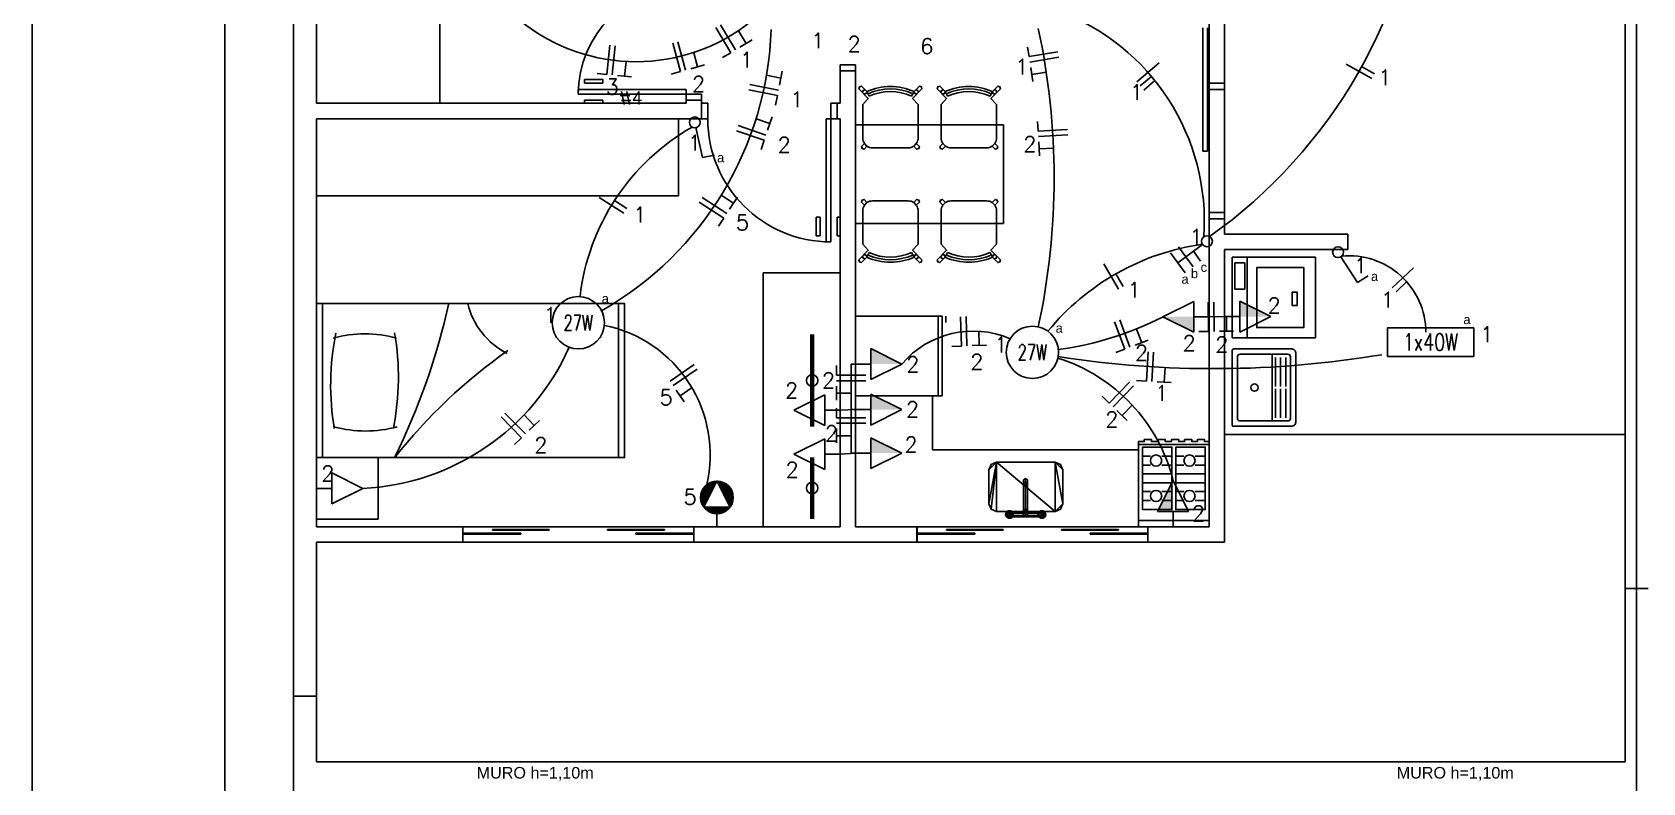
# Model space of a CAD drawing. Header units: metres. Extents: x 49 to 320, y -91 to 27.
# Drawn here: x 141.61 to 152.07, y -58.71 to -53.84 of the extents above; entities that cross this region are included whole.
import ezdxf
from ezdxf.enums import TextEntityAlignment as Align

# ---------------------------------------------------------------- set-up
doc = ezdxf.new("R2010")
doc.units = ezdxf.units.M
doc.header["$LTSCALE"] = 0.2
for name, color, linetype in [('ARQ-___-___-LEG', 3, 'Continuous'), ('ARQ-___-___-VST', 9, 'Continuous'), ('ARQ-EQP', 24, 'Continuous'), ('ARQ-EQP-___-INT', 7, 'Continuous'), ('ARQ-MOB-___-INT', 7, 'Continuous'), ('BITOLA', 7, 'Continuous'), ('CIRCUITO', 7, 'Continuous'), ('CIRCUITO_FIACAO', 10, 'Continuous'), ('INTERRUPTORES', 6, 'Continuous'), ('LUMINARIAS', 1, 'Continuous'), ('SOMENTE_FIACAO', 3, 'Continuous'), ('SOMENTE_TUBULACAO', 5, 'Continuous'), ('TEXTO_INTERRUPTOR', 7, 'Continuous'), ('TOMADAS', 3, 'Continuous')]:
    doc.layers.add(name, color=color, linetype=linetype)
doc.styles.add('REGUA60', font='arial.ttf')
doc.styles.add('ROMANS', font='romans', dxfattribs={"height": 6})
doc.styles.get("Standard").update_dxf_attribs({"font": 'arial.ttf'})

# ---------------------------------------------------------------- blocks, each defined once
blk = doc.blocks.new('MCCUB1_3')
at = {"color": 254}
mesh = blk.add_polyface(dxfattribs=at)
corners = [(-24, -37, 70), (-22.5, -40.5, 70), (-19, -42, 70), (-24, -15, 70), (-22.5, -11.5, 70), (-19, -10, 70), (19, -10, 70), (19, -42, 70), (24, -15, 70), (24, -37, 70), (22.5, -40.5, 70), (22.5, -11.5, 70), (-24, -37, 85), (-22.5, -40.5, 85), (-19, -42, 85), (19, -42, 85), (22.5, -40.5, 85), (24, -37, 85), (24, -15, 85), (22.5, -11.5, 85), (19, -10, 85), (-19, -10, 85), (-22.5, -11.5, 85), (-24, -15, 85)]
mesh.append_faces([[corners[k] for k in face] for face in [(9, 7, 10), (6, 8, 11)]], dxfattribs={"vtx0": -1, "color": 254})
mesh.append_faces([[corners[k] for k in face] for face in [(0, 2, 3), (3, 2, 4), (4, 2, 5), (5, 2, 6), (8, 7, 9)]], dxfattribs={"vtx0": -1, "vtx1": -1, "color": 254})
mesh.append_faces([[corners[k] for k in face] for face in [(6, 7, 8)]], dxfattribs={"vtx0": -1, "vtx1": -1, "vtx2": -1, "color": 254})
mesh.append_faces([[corners[k] for k in face] for face in [(6, 2, 7)]], dxfattribs={"vtx0": -1, "vtx2": -1, "color": 254})
mesh.append_faces([[corners[k] for k in face] for face in [(12, 13, 0), (13, 14, 1), (14, 15, 2), (15, 16, 7), (16, 17, 10), (17, 18, 9), (18, 19, 8), (19, 20, 11), (20, 21, 6), (21, 22, 5), (22, 23, 4), (23, 12, 3)]], dxfattribs={"vtx1": -1, "color": 254})
mesh.append_faces([[corners[k] for k in face] for face in [(0, 1, 2), (13, 1, 0), (14, 2, 1), (15, 7, 2), (16, 10, 7), (17, 9, 10), (18, 8, 9), (19, 11, 8), (20, 6, 11), (21, 5, 6), (22, 4, 5), (23, 3, 4), (12, 0, 3)]], dxfattribs={"vtx2": -1, "color": 254})
mesh = blk.add_polyface(dxfattribs=at)
corners = [(-1.4, -30.5, 100.3), (-1.4, -30.5, 95.5), (-0.1, -31.3, 95.5), (-0.1, -31.3, 100.6), (-1.4, -29, 99.7), (-1.4, -29, 95.5), (-0.1, -28.3, 99.4), (-0.1, -28.3, 95.5), (1.2, -29, 99.7), (1.2, -29, 95.5), (1.2, -30.5, 100.3), (1.2, -30.5, 95.5), (-1.4, -27.2, 103.6), (-0.1, -27.5, 104.3), (-1.4, -26.6, 102.1), (-0.1, -26.3, 101.3), (1.2, -26.6, 102.1), (1.2, -27.2, 103.6), (-1.4, -10.6, 103.6), (-0.1, -10.3, 104.3), (-1.4, -11.2, 102.1), (-0.1, -11.5, 101.3), (1.2, -11.2, 102.1), (1.2, -10.6, 103.6), (-1.4, -7.6, 100.5), (-0.1, -7, 101), (-1.4, -8.6, 99.5), (-0.1, -9.2, 98.9), (1.2, -8.6, 99.5), (1.2, -7.6, 100.5), (-12.1, -6.6, 100), (-12.1, -7.3, 101.3), (11.9, -7.3, 101.3), (11.9, -6.6, 100), (-12.1, -7.4, 98.7), (11.9, -7.4, 98.7), (-12.1, -8.9, 98.7), (11.9, -8.9, 98.7), (-12.1, -9.6, 100), (11.9, -9.6, 100), (-12.1, -8.8, 101.3), (11.9, -8.8, 101.3), (12.5, -6.6, 106.9), (11.2, -5.7, 106.9), (9.7, -5.7, 106.9), (8.4, -6.6, 106.9), (7.9, -8.1, 106.9), (8.4, -9.6, 106.9), (9.6, -10.5, 106.9), (12.4, -9.6, 106.9), (11.2, -10.5, 106.9), (12.9, -8.1, 106.9), (12.5, -6.6, 101.9), (11.2, -5.7, 101.9), (9.7, -5.7, 101.9), (8.4, -6.6, 101.9), (7.9, -8.1, 101.9), (8.4, -9.6, 101.9), (9.6, -10.5, 101.9), (11.2, -10.5, 101.9), (12.4, -9.6, 101.9), (12.9, -8.1, 101.9), (-8.1, -8.1, 101.9), (-8.5, -6.6, 101.9), (-8.5, -6.6, 106.9), (-8.1, -8.1, 106.9), (-8.6, -9.6, 101.9), (-8.6, -9.6, 106.9), (-9.8, -10.5, 101.9), (-9.8, -10.5, 106.9), (-11.4, -10.5, 101.9), (-11.4, -10.5, 106.9), (-12.6, -9.6, 101.9), (-12.6, -9.6, 106.9), (-13.1, -8.1, 101.9), (-13.1, -8.1, 106.9), (-12.6, -6.6, 101.9), (-12.6, -6.6, 106.9), (-11.3, -5.7, 101.9), (-11.3, -5.7, 106.9), (-9.8, -5.7, 101.9), (-9.8, -5.7, 106.9)]
mesh.append_faces([[corners[k] for k in face] for face in [(30, 31, 32, 33), (34, 30, 33, 35), (36, 34, 35, 37), (38, 36, 37, 39), (40, 38, 39, 41), (31, 40, 41, 32), (52, 53, 43, 42), (53, 54, 44, 43), (54, 55, 45, 44), (55, 56, 46, 45), (56, 57, 47, 46), (57, 58, 48, 47), (58, 59, 50, 48), (59, 60, 49, 50), (60, 61, 51, 49), (61, 52, 42, 51), (62, 63, 64, 65), (66, 62, 65, 67), (68, 66, 67, 69), (70, 68, 69, 71), (72, 70, 71, 73), (74, 72, 73, 75), (76, 74, 75, 77), (78, 76, 77, 79), (80, 78, 79, 81), (63, 80, 81, 64)]], dxfattribs={"color": 254})
mesh.append_faces([[corners[k] for k in face] for face in [(32, 37, 35, 33), (49, 48, 50), (42, 49, 51), (64, 67, 65), (67, 71, 69)]], dxfattribs={"vtx0": -1, "color": 254})
mesh.append_faces([[corners[k] for k in face] for face in [(32, 39, 37), (42, 44, 45), (42, 45, 46), (42, 46, 47), (42, 47, 48), (64, 73, 71), (64, 75, 73), (64, 77, 75), (64, 79, 77)]], dxfattribs={"vtx0": -1, "vtx2": -1, "color": 254})
mesh.append_faces([[corners[k] for k in face] for face in [(24, 18, 19, 25), (26, 20, 18, 24), (27, 21, 20, 26), (28, 22, 21, 27), (29, 23, 22, 28), (25, 19, 23, 29)]], dxfattribs={"vtx1": -1, "color": 254})
mesh.append_faces([[corners[k] for k in face] for face in [(36, 38, 31)]], dxfattribs={"vtx1": -1, "vtx2": -1, "color": 254})
mesh.append_faces([[corners[k] for k in face] for face in [(12, 0, 3, 13), (14, 4, 0, 12), (15, 6, 4, 14), (16, 8, 6, 15), (17, 10, 8, 16), (13, 3, 10, 17), (18, 12, 13, 19), (20, 14, 12, 18), (21, 15, 14, 20), (22, 16, 15, 21), (23, 17, 16, 22), (19, 13, 17, 23)]], dxfattribs={"vtx1": -1, "vtx3": -1, "color": 254})
mesh.append_faces([[corners[k] for k in face] for face in [(32, 41, 39), (30, 34, 36, 31), (38, 40, 31), (42, 43, 44), (64, 81, 79)]], dxfattribs={"vtx2": -1, "color": 254})
mesh.append_faces([[corners[k] for k in face] for face in [(0, 1, 2, 3), (4, 5, 1, 0), (6, 7, 5, 4), (8, 9, 7, 6), (10, 11, 9, 8), (3, 2, 11, 10)]], dxfattribs={"vtx3": -1, "color": 254})
blk = doc.blocks.new('EQF4B__2')
at = {"color": 0}
blk.add_lwpolyline([(25.5, -5), (-25.5, -5), (-25.5, -66.5), (-21.4, -66.5), (-21.4, -67.9), (-16.2, -67.9), (-16.2, -66.5), (-11.3, -66.5), (-11.3, -67.9), (-6.2, -67.9), (-6.2, -66.5), (-1.7, -66.5), (-1.7, -67.9), (3.5, -67.9), (3.5, -66.5), (7.8, -66.5), (7.8, -67.9), (13, -67.9), (13, -66.5), (17, -66.5), (17, -67.9), (22.2, -67.9), (22.2, -66.5), (25.5, -66.5)], close=True, dxfattribs=at)
at = {"layer": 'ARQ-EQP-___-INT'}
for p, q in [((-25.3, -9.7), (25.3, -9.7)), ((-22.6, -24.1), (-16.8, -24.1)), ((-22.6, -30.6), (-16.8, -30.6)), ((-8.7, -24.1), (-1.4, -24.1)), ((-8.7, -30.6), (-1.4, -30.6)), ((1.4, -24.1), (7.2, -24.1)), ((1.4, -30.6), (7.2, -30.6)), ((15.3, -24.1), (22.6, -24.1)), ((15.3, -30.6), (22.6, -30.6)), ((-22.6, -36.7), (-1.4, -36.7)), ((-22.6, -43.3), (-1.4, -43.3)), ((1.4, -36.7), (22.6, -36.7)), ((1.4, -43.3), (22.6, -43.3)), ((-22.6, -49.6), (-16.8, -49.6)), ((-22.6, -56.1), (-16.8, -56.1)), ((-8.7, -49.6), (-1.4, -49.6)), ((-8.7, -56.1), (-1.4, -56.1)), ((1.4, -49.6), (7.2, -49.6)), ((1.4, -56.1), (7.2, -56.1)), ((15.3, -49.6), (22.6, -49.6)), ((15.3, -56.1), (22.6, -56.1)), ((-25.3, -64.4), (25.3, -64.4))]:
    blk.add_line(p, q, dxfattribs=at)
for points in [[(-22.6, -62.6), (-1.4, -62.6), (-1.4, -17.4), (-22.6, -17.4)], [(1.4, -62.6), (22.6, -62.6), (22.6, -17.4), (1.4, -17.4)]]:
    blk.add_lwpolyline(points, close=True, dxfattribs=at)
for centre in [(-12.8, -27.3), (11.3, -27.3), (-12.8, -52.8), (11.3, -52.8)]:
    blk.add_circle(centre, 4.04, dxfattribs=at)
blk = doc.blocks.new('EQREFR22')
at = {"color": 0}
blk.add_lwpolyline([(30.5, -10), (-30.5, -10), (-30.5, -76), (30.5, -76)], close=True, dxfattribs=at)
at = {"layer": 'ARQ-EQP-___-INT'}
for p, q in [((-30.5, -73), (30.5, -73)), ((-30.5, -79), (-25.5, -79))]:
    blk.add_line(p, q, dxfattribs=at)
blk = doc.blocks.new('EQLAV1_2')
at = {"color": 0}
blk.add_lwpolyline([(30.8, -10), (-30.8, -10), (-30.8, -73.5), (30.8, -73.5)], close=True, dxfattribs=at)
at = {"layer": 'ARQ-EQP-___-INT'}
blk.add_line((30.8, -21.3), (-30.8, -21.3), dxfattribs=at)
for points in [[(6.4, -19.6), (26.4, -19.6), (26.4, -12.1), (6.4, -12.1)], [(22.9, -64.6), (22.9, -28.8), (-23, -28.8), (-23, -64.6)], [(4, -59.7), (4, -55.7), (-6, -55.7), (-6, -59.7)]]:
    blk.add_lwpolyline(points, close=True, dxfattribs=at)
blk = doc.blocks.new('SAT13S_2')
at = {"layer": 'ARQ-EQP', "color": 0, "linetype": 'ByBlock'}
blk.add_lwpolyline([(-26.5, -48.5), (26.5, -48.5, 0.414214), (29.5, -45.5), (29.5, -1, 0.414214), (28.5, 0), (-28.5, 0, 0.414214), (-29.5, -1), (-29.5, -45.5, 0.414214)], format="xyb", close=True, dxfattribs=at)
at = {"layer": 'ARQ-EQP-___-INT'}
for points in [[(25.5, -27.7), (25.5, -6, 0.414214), (23.5, -4), (-23.5, -4, 0.414214), (-25.5, -6), (-25.5, -27.7)], [(-25.5, -27.8), (-25.5, -29.7, 0.414214), (-24.5, -30.6), (-23.2, -30.6), (23.1, -30.6), (24.5, -30.6, 0.414214), (25.5, -29.7), (25.5, -27.8)], [(-25.5, -30.5), (-25.5, -42.5, 0.414214), (-23.5, -44.5)], [(-23.5, -44.5), (23.5, -44.5, 0.414214), (25.5, -42.5), (25.5, -30.5, 0.414214)], [(-23.2, -33), (-0.9, -33, 0.414214)], [(0.8, -33), (23.1, -33, 0.414214)], [(-23.2, -37), (-0.9, -37, 0.414214)], [(-23.2, -41), (-0.9, -41, 0.414214)], [(0.8, -37), (23.1, -37, 0.414214)], [(0.8, -41), (23.1, -41, 0.414214)]]:
    blk.add_lwpolyline(points, format="xyb", dxfattribs=at)
blk.add_circle((0, -17), 2.8, dxfattribs=at)
blk = doc.blocks.new('MDCSOL_2')
at = {"color": 0}
blk.add_lwpolyline([(100, 0), (0, 0), (0, -200), (100, -200)], close=True, dxfattribs=at)
at = {"layer": 'ARQ-MOB-___-INT'}
for p, q in [((0, -4), (100, -4)), ((0, -196), (100, -196))]:
    blk.add_line(p, q, dxfattribs=at)
for centre, radius, start, end in [((52.9, -178), 168.8, 80.3508, 101.4751), ((96.5, -31.4), 76.8, 164.4859, 195.5141), ((6, -31.9), 76.8, 344.4859, 15.5141), ((-91.7, 334.7), 430.4, 282.26, 296.444), ((47.8, 115.6), 168.8, 260.2113, 281.3355), ((323.6, -332.3), 359.5, 128.467, 144.6276), ((-12, -146.7), 50, 27.333, 76.0256)]:
    blk.add_arc(centre, radius, start, end, dxfattribs=at)
blk = doc.blocks.new('MBCAD4_2')
at = {"color": 0}
blk.add_lwpolyline([(0, 49.7, 0.106639), (-19.2, 45.5), (-23.5, 49.9), (-25.1, 49.4), (-25.6, 47.8), (-18, 39.9), (-22.5, 34.9), (-22.5, 7.9, 0.159591), (-21, 3.3), (-23.5, 0.8), (-23, -0.8), (-21.3, -1.3), (-19, 1.2, 0.162734), (-14.5, -0.1), (0, -0.1), (14.5, -0.1, 0.162734), (19, 1.2), (21.3, -1.3), (23, -0.8), (23.5, 0.8), (21, 3.3, 0.159591), (22.5, 7.9), (22.5, 34.9), (18, 39.9), (25.6, 47.8), (25.1, 49.4), (23.5, 49.9), (19.2, 45.5, 0.106639), (0, 49.7)], format="xyb", dxfattribs=at)
at = {"layer": 'ARQ-MOB-___-INT'}
for p, q in [((-17.2, 41.8), (-19.2, 45.5)), ((17.2, 41.8), (19.2, 45.5)), ((-19, 1.2), (-21, 3.3)), ((19, 1.2), (21, 3.3))]:
    blk.add_line(p, q, dxfattribs=at)
for points in [[(-20.5, 46.8), (-22.2, 46.4), (-22.6, 44.7)], [(-19.2, 45.3), (-20, 43.7), (-21.7, 43.6)], [(19.2, 45.3), (20, 43.7), (21.7, 43.6)], [(20.5, 46.8), (22.2, 46.4), (22.6, 44.7)]]:
    blk.add_lwpolyline(points, dxfattribs=at)
for radius in [43.9, 41.7]:
    blk.add_arc((0, 3.8), radius, 65.5712, 114.3973, dxfattribs=at)
blk = doc.blocks.new('*U381', base_point=(1736, 1076.3))
at = {"linetype": 'Continuous'}
blk.add_circle((1736, 1076.3), 17, dxfattribs=at)
at = {"linetype": 'Continuous', "style": 'ROMANS', "width": 0.7}
blk.add_text('27W', height=10, dxfattribs=at).set_placement((1736, 1076.3), align=Align.MIDDLE)
blk = doc.blocks.new('*U386', base_point=(1441.2, 1095.5))
at = {"linetype": 'Continuous'}
blk.add_circle((1441.2, 1095.5), 17, dxfattribs=at)
at = {"linetype": 'Continuous', "style": 'ROMANS', "width": 0.7}
blk.add_text('27W', height=10, dxfattribs=at).set_placement((1441.2, 1095.5), align=Align.MIDDLE)
blk = doc.blocks.new('*U393', base_point=(1994.5, 1083))
blk.add_lwpolyline([(1966.5, 1073.7), (1966.5, 1092.2), (2022.5, 1092.2), (2022.5, 1073.7)], close=True)
at = {"style": 'ROMANS', "width": 0.75}
blk.add_text('1x40W', height=11, dxfattribs=at).set_placement((1994.5, 1083), align=Align.MIDDLE)
blk = doc.blocks.new('*U403', base_point=(1514.2, 378))
at = {"color": 2}
for p, q in [((1517.5, 383.8), (1521.8, 403.3)), ((1521.8, 403.3), (1529.7, 401.6))]:
    blk.add_line(p, q, dxfattribs=at)
blk.add_circle((1516.8, 380.4), 3.5, dxfattribs=at)
blk = doc.blocks.new('*U406', base_point=(1931.3, 463))
at = {"color": 2}
for p, q in [((1936.3, 467.6), (1947.1, 484.4)), ((1947.1, 484.4), (1953.9, 480.1))]:
    blk.add_line(p, q, dxfattribs=at)
blk.add_circle((1934.4, 464.7), 3.5, dxfattribs=at)
blk = doc.blocks.new('*U409', base_point=(1850.7, 454.4))
for p, q in [((1830.4, 471.5), (1825.6, 465.1)), ((1830.4, 471.5), (1835.1, 478)), ((1846.5, 459.7), (1830.4, 471.5)), ((1835.6, 467.7), (1840.3, 474.2)), ((1840.5, 464.1), (1845.2, 470.5)), ((1835.6, 467.7), (1830.8, 461.3))]:
    blk.add_line(p, q)
blk.add_circle((1849.3, 457.6), 3.5)
blk = doc.blocks.new('*X411')
at = {"color": 0}
for p, q in [((332.4, 758.5), (337.4, 763.5)), ((332.5, 759.4), (337.4, 764.3)), ((332.7, 760.5), (337.4, 765.2)), ((333, 761.7), (337.4, 766.1)), ((333.6, 763.2), (337.4, 767)), ((335.1, 765.5), (337.2, 767.7)), ((338, 767.5), (339.5, 769.1)), ((338.6, 767.3), (341, 769.7)), ((339.2, 767), (342.2, 770)), ((339.7, 766.7), (343.3, 770.2)), ((340.3, 766.4), (344.3, 770.3)), ((340.9, 766.1), (345.2, 770.3)), ((341.5, 765.8), (346, 770.3)), ((342.1, 765.5), (346.8, 770.2)), ((342.7, 765.2), (347.6, 770)), ((343.3, 764.9), (348.3, 769.9)), ((343.9, 764.6), (348.9, 769.7)), ((344.5, 764.3), (349.6, 769.4)), ((345.1, 764), (350.2, 769.2)), ((345.6, 763.7), (350.8, 768.9)), ((346.2, 763.4), (351.4, 768.5)), ((346.8, 763.1), (351.9, 768.2)), ((347.4, 762.8), (352.4, 767.8)), ((348, 762.5), (352.9, 767.4)), ((348.6, 762.2), (353.4, 767)), ((349.2, 761.9), (353.8, 766.6)), ((349.8, 761.7), (354.3, 766.1)), ((350.4, 761.4), (354.7, 765.7)), ((350.9, 761.1), (355, 765.2)), ((351.5, 760.8), (355.4, 764.6)), ((352.1, 760.5), (355.7, 764.1)), ((352.7, 760.2), (356, 763.5)), ((353.3, 759.9), (356.3, 762.9)), ((332.4, 757.6), (337.4, 762.6)), ((332.5, 756.7), (337.4, 761.7)), ((332.6, 755.9), (337.4, 760.8)), ((332.7, 755.2), (337.4, 759.9)), ((332.9, 754.5), (337.4, 759)), ((333.1, 753.8), (337.4, 758.1)), ((333.3, 753.2), (337.4, 757.3)), ((333.6, 752.5), (337.4, 756.4)), ((333.9, 752), (337.4, 755.5)), ((334.2, 751.4), (337.4, 754.6)), ((334.5, 750.9), (337.4, 753.7)), ((334.9, 750.3), (337.4, 752.8)), ((335.3, 749.8), (337.4, 752)), ((335.7, 749.4), (337.4, 751.1)), ((339.2, 746.7), (343.3, 750.8)), ((339.8, 746.4), (345.1, 751.7)), ((340.5, 746.2), (346.8, 752.5)), ((341.1, 745.9), (348.6, 753.4)), ((341.8, 745.7), (350.4, 754.3)), ((342.5, 745.6), (352.1, 755.2)), ((343.3, 745.4), (353.9, 756.1)), ((344.1, 745.4), (355.7, 757)), ((344.9, 745.3), (357.4, 757.8)), ((345.8, 745.4), (357.4, 756.9)), ((346.8, 745.5), (357.3, 755.9)), ((348, 745.7), (357, 754.8)), ((349.2, 746.1), (356.7, 753.5)), ((350.8, 746.8), (355.9, 751.9)), ((353.9, 759.6), (356.6, 762.3)), ((354.5, 759.3), (356.8, 761.6)), ((355.1, 759), (357, 761)), ((355.7, 758.7), (357.2, 760.2)), ((356.2, 758.4), (357.3, 759.5)), ((356.8, 758.1), (357.4, 758.7)), ((336.1, 748.9), (337.4, 750.2)), ((336.6, 748.5), (337.4, 749.3)), ((337.1, 748.1), (337.4, 748.4)), ((337.6, 747.7), (338, 748.1)), ((338.1, 747.3), (339.8, 749)), ((338.7, 747), (341.5, 749.9))]:
    blk.add_line(p, q, dxfattribs=at)
blk = doc.blocks.new('*U413', base_point=(1531.2, 643))
for p, q in [((1531.2, 634.5), (1531.2, 643)), ((1531.2, 613.2), (1522.7, 630.2)), ((1522.7, 630.2), (1539.7, 630.2)), ((1539.7, 630.2), (1531.2, 613.2))]:
    blk.add_line(p, q)
blk.add_circle((1531.2, 623.9), 10.6)
at = {"xscale": 0.85, "yscale": 0.85, "zscale": 0.85, "rotation": 270}
blk.add_blockref('*X411', (887, 917.1), dxfattribs=at)
blk = doc.blocks.new('*U415', base_point=(1271.2, 618))
for p, q in [((1281.2, 628), (1301.2, 618)), ((1281.2, 608), (1281.2, 628)), ((1281.2, 618), (1271.2, 618)), ((1301.2, 618), (1281.2, 608))]:
    blk.add_line(p, q)
blk = doc.blocks.new('*U423', base_point=(1611.2, 595.8))
for p, q in [((1581.2, 595.8), (1601.2, 605.8)), ((1601.2, 605.8), (1601.2, 585.8)), ((1601.2, 585.8), (1581.2, 595.8)), ((1601.2, 595.8), (1611.2, 595.8))]:
    blk.add_line(p, q)
blk = doc.blocks.new('*U424', base_point=(1611.2, 567.3))
for p, q in [((1581.2, 567.3), (1601.2, 577.3)), ((1601.2, 577.3), (1601.2, 557.3)), ((1601.2, 557.3), (1581.2, 567.3)), ((1601.2, 567.3), (1611.2, 567.3))]:
    blk.add_line(p, q)
blk = doc.blocks.new('*U428', base_point=(1621.2, 513.5))
for p, q in [((1631.2, 503.5), (1631.2, 523.5)), ((1631.2, 523.5), (1651.2, 513.5)), ((1631.2, 513.5), (1621.2, 513.5)), ((1651.2, 513.5), (1631.2, 503.5))]:
    blk.add_line(p, q)
blk.add_trace([(1631.2, 513.5), (1631.2, 503.5), (1651.2, 513.5)])
blk = doc.blocks.new('*U429', base_point=(1621.2, 566.9))
for p, q in [((1631.2, 556.9), (1631.2, 576.9)), ((1631.2, 576.9), (1651.2, 566.9)), ((1631.2, 566.9), (1621.2, 566.9)), ((1651.2, 566.9), (1631.2, 556.9))]:
    blk.add_line(p, q)
blk.add_trace([(1631.2, 566.9), (1631.2, 556.9), (1651.2, 566.9)])
blk = doc.blocks.new('*U430', base_point=(1827.3, 643))
for p, q in [((1827.3, 633), (1827.3, 643)), ((1827.3, 613), (1817.3, 633)), ((1817.3, 633), (1837.3, 633)), ((1837.3, 633), (1827.3, 613))]:
    blk.add_line(p, q)
blk.add_trace([(1827.3, 633), (1817.3, 633), (1827.3, 613)])
blk = doc.blocks.new('*U431', base_point=(1860.7, 506.5))
for p, q in [((1870.7, 496.5), (1870.7, 516.5)), ((1870.7, 516.5), (1890.7, 506.5)), ((1870.7, 506.5), (1860.7, 506.5)), ((1890.7, 506.5), (1870.7, 496.5))]:
    blk.add_line(p, q)
blk.add_trace([(1870.7, 506.5), (1870.7, 496.5), (1890.7, 506.5)])
blk = doc.blocks.new('*U432', base_point=(1621.2, 595.1))
for p, q in [((1631.2, 585.1), (1631.2, 605.1)), ((1631.2, 605.1), (1651.2, 595.1)), ((1631.2, 595.1), (1621.2, 595.1)), ((1651.2, 595.1), (1631.2, 585.1))]:
    blk.add_line(p, q)
blk.add_trace([(1631.2, 595.1), (1631.2, 585.1), (1651.2, 595.1)])
blk = doc.blocks.new('*U433', base_point=(1850.7, 506.6))
for p, q in [((1820.7, 506.6), (1840.7, 516.6)), ((1840.7, 516.6), (1840.7, 496.6)), ((1840.7, 496.6), (1820.7, 506.6)), ((1840.7, 506.6), (1850.7, 506.6))]:
    blk.add_line(p, q)
blk.add_trace([(1840.7, 506.6), (1840.7, 516.6), (1820.7, 506.6)])
blk = doc.blocks.new('*U435', base_point=(1553.8, 314.6))
at = {"linetype": 'ByBlock'}
blk.add_arc((1478.7, 221.3), 119.7, 51.1867, 128.8133, dxfattribs=at)
blk = doc.blocks.new('*U438', base_point=(1566.3, 320))
at = {"linetype": 'ByBlock'}
for start, end in [(64.7151, 64.7151), (1.8724, 60.2579)]:
    blk.add_arc((1347.9, 312.9), 218.6, start, end, dxfattribs=at)
blk = doc.blocks.new('*U439', base_point=(1555.2, 290.1))
at = {"linetype": 'ByBlock'}
for start, end in [(201.0979, 201.0979), (141.9676, 196.2101)]:
    blk.add_arc((1712.2, 167.2), 199.3, start, end, dxfattribs=at)
blk = doc.blocks.new('*U450', base_point=(1442.2, 493.5))
at = {"linetype": 'ByBlock'}
blk.add_arc((1587.6, 510.5), 146.3, 186.6595, 240.2672, dxfattribs=at)
blk = doc.blocks.new('*U451', base_point=(1458.2, 512.2))
at = {"linetype": 'ByBlock'}
blk.add_arc((1441.2, 596.1), 85.6, 281.4006, 13.1531, dxfattribs=at)
blk = doc.blocks.new('*U452', base_point=(1435.2, 526.4))
at = {"linetype": 'ByBlock'}
blk.add_arc((1294.1, 463.8), 154.4, 23.936, 87.3569, dxfattribs=at)
blk = doc.blocks.new('*U453', base_point=(1739.9, 319.5))
at = {"linetype": 'ByBlock'}
blk.add_arc((1289.7, 416.3), 460.4, 347.8657, 12.1343, dxfattribs=at)
blk = doc.blocks.new('*U460', base_point=(1752.3, 307.9))
at = {"linetype": 'ByBlock'}
blk.add_arc((1702.1, 444.5), 145.5, 290.1609, 4.0559, dxfattribs=at)
blk = doc.blocks.new('*U466', base_point=(1990.1, 212.2))
at = {"linetype": 'ByBlock'}
blk.add_arc((1658.8, 183.2), 332.5, 5.0083, 54.6869, dxfattribs=at)
blk = doc.blocks.new('*U467', base_point=(1721.5, 520.8))
at = {"linetype": 'ByBlock'}
blk.add_arc((1697.5, 576.6), 60.7, 220.323, 293.2558, dxfattribs=at)
blk = doc.blocks.new('*U468', base_point=(1752.5, 533.5))
at = {"linetype": 'ByBlock'}
blk.add_arc((1719, 640), 111.7, 287.5031, 345.998, dxfattribs=at)
blk = doc.blocks.new('*U469', base_point=(1746.1, 516))
at = {"linetype": 'ByBlock'}
blk.add_arc((1868.8, 616.6), 158.7, 219.361, 261.8872, dxfattribs=at)
blk = doc.blocks.new('*U470', base_point=(1752.9, 528))
at = {"linetype": 'ByBlock'}
blk.add_arc((1724.4, 319.3), 210.6, 62.7673, 82.2073, dxfattribs=at)
blk = doc.blocks.new('*U471', base_point=(1752.8, 532.5))
at = {"linetype": 'ByBlock'}
blk.add_arc((1853.9, -116.9), 657.2, 80.4659, 98.8513, dxfattribs=at)
blk = doc.blocks.new('*U472', base_point=(1991.5, 516.7))
at = {"linetype": 'ByBlock'}
for start, end in [(10.214, 10.214), (264.5603, 359.5629)]:
    blk.add_arc((1941.5, 517), 50, start, end, dxfattribs=at)
blk = doc.blocks.new('*U473', base_point=(1850.7, 506.6))
at = {"linetype": 'ByBlock'}
blk.add_lwpolyline([(1850.7, 506.6), (1850.7, 506.6), (1860.7, 506.5), (1860.7, 506.5)], dxfattribs=at)
blk = doc.blocks.new('*U474', base_point=(1621.2, 537.3))
at = {"linetype": 'ByBlock'}
blk.add_lwpolyline([(1621.2, 537.3), (1618.4, 537.3), (1618.4, 566.9), (1621.2, 566.9)], dxfattribs=at)
blk = doc.blocks.new('*U475', base_point=(1621.2, 566.9))
at = {"linetype": 'ByBlock'}
blk.add_lwpolyline([(1621.2, 566.9), (1618.4, 566.9), (1618.4, 595.1), (1621.2, 595.1)], dxfattribs=at)
blk = doc.blocks.new('*U476', base_point=(1621.2, 566.9))
at = {"linetype": 'ByBlock'}
blk.add_lwpolyline([(1621.2, 566.9), (1621.2, 566.9), (1611.2, 567.3), (1611.2, 567.3)], dxfattribs=at)
blk = doc.blocks.new('*U477', base_point=(1621.2, 595.1))
at = {"linetype": 'ByBlock'}
blk.add_lwpolyline([(1621.2, 595.1), (1621.2, 595.1), (1611.2, 595.8), (1611.2, 595.8)], dxfattribs=at)
blk = doc.blocks.new('N')
for p, q in [((0, 9.5), (-6.3, 9.5)), ((0, -9.5), (0, 9.5))]:
    blk.add_line(p, q)
blk = doc.blocks.new('F')
blk.add_line((0, -9.5), (0, 9.5))
blk = doc.blocks.new('T')
at = {"linetype": 'Continuous'}
for p, q in [((4.6, 9.5), (-4.6, 9.5)), ((0, 0), (0, 9.5))]:
    blk.add_line(p, q, dxfattribs=at)
blk = doc.blocks.new('*U487', base_point=(1540.1, 323.7))
at = {"layer": 'SOMENTE_FIACAO', "linetype": 'ByBlock', "rotation": 329.07498224}
for name, p in [('N', (1535.3, 327)), ('F', (1538.3, 325.2)), ('T', (1545.2, 321))]:
    blk.add_blockref(name, p, dxfattribs=at)
blk = doc.blocks.new('*U489', base_point=(1560.8, 355.1))
at = {"layer": 'SOMENTE_FIACAO', "linetype": 'ByBlock', "rotation": 281.2321801000001}
for name, p in [('N', (1561.2, 361.1)), ('F', (1561.8, 357.7)), ('T', (1563.4, 349.8))]:
    blk.add_blockref(name, p, dxfattribs=at)
blk = doc.blocks.new('R')
blk.add_line((0, 0), (0, 9.5))
blk = doc.blocks.new('*U494', base_point=(1464.6, 433.3))
at = {"layer": 'SOMENTE_FIACAO', "linetype": 'ByBlock', "rotation": 302.10964491}
for name, p in [('F', (1462.7, 434.2)), ('R', (1464.6, 431.2))]:
    blk.add_blockref(name, p, dxfattribs=at)
blk = doc.blocks.new('*U496', base_point=(1742, 342.3))
at = {"layer": 'SOMENTE_FIACAO', "linetype": 'ByBlock', "rotation": 80.70374457}
for name, p in [('T', (1745, 347.7)), ('N', (1743.2, 336.2)), ('F', (1743.7, 339.7))]:
    blk.add_blockref(name, p, dxfattribs=at)
blk = doc.blocks.new('*U499', base_point=(1951, 347))
at = {"layer": 'SOMENTE_FIACAO', "linetype": 'ByBlock', "rotation": 299.26544644}
for name, p in [('F', (1948, 347.3)), ('R', (1949.7, 344.2))]:
    blk.add_blockref(name, p, dxfattribs=at)
blk = doc.blocks.new('*U504', base_point=(1812.3, 351.4))
at = {"layer": 'SOMENTE_FIACAO', "linetype": 'ByBlock', "rotation": 49.80434210000001}
for name, p in [('R', (1813.3, 350.6)), ('R', (1815.5, 353.3)), ('F', (1811, 347.9))]:
    blk.add_blockref(name, p, dxfattribs=at)
blk = doc.blocks.new('*U505', base_point=(1789.1, 480.5))
at = {"layer": 'SOMENTE_FIACAO', "linetype": 'ByBlock', "rotation": 329.65297938}
for name, p in [('F', (1787.1, 480.5)), ('R', (1790.1, 478.8))]:
    blk.add_blockref(name, p, dxfattribs=at)
blk = doc.blocks.new('*U506', base_point=(1977, 483.3))
at = {"layer": 'SOMENTE_FIACAO', "linetype": 'ByBlock', "rotation": 46.41548264}
for name, p in [('F', (1976.5, 481.3)), ('R', (1979, 483.8))]:
    blk.add_blockref(name, p, dxfattribs=at)
blk = doc.blocks.new('*U507', base_point=(1816.6, 536.7))
at = {"layer": 'SOMENTE_FIACAO', "linetype": 'ByBlock', "rotation": 3.269272079999999}
for name, p in [('N', (1810.6, 538.9)), ('F', (1814.1, 539.1)), ('T', (1822.2, 539.6))]:
    blk.add_blockref(name, p, dxfattribs=at)
blk = doc.blocks.new('*U531', base_point=(1510.1, 335.1))
at = {"layer": 'SOMENTE_FIACAO', "linetype": 'ByBlock', "rotation": 344.5980592}
for name, p in [('N', (1505, 338.2)), ('F', (1508.3, 337.3)), ('T', (1516.1, 335.2))]:
    blk.add_blockref(name, p, dxfattribs=at)
blk = doc.blocks.new('*U532', base_point=(1554.4, 383.3))
at = {"layer": 'SOMENTE_FIACAO', "linetype": 'ByBlock', "rotation": 288.84336618}
for name, p in [('N', (1552.9, 388.9)), ('F', (1554, 385.6)), ('T', (1556.6, 378))]:
    blk.add_blockref(name, p, dxfattribs=at)
blk = doc.blocks.new('*U541', base_point=(1400.2, 572.7))
at = {"layer": 'SOMENTE_FIACAO', "linetype": 'ByBlock', "rotation": 315.75007743}
for name, p in [('N', (1397.7, 578.4)), ('F', (1400.2, 575.9)), ('T', (1406, 570.3))]:
    blk.add_blockref(name, p, dxfattribs=at)
blk = doc.blocks.new('*U549', base_point=(1749.4, 391.3))
at = {"layer": 'SOMENTE_FIACAO', "linetype": 'ByBlock', "rotation": 86.88894559}
for name, p in [('T', (1749.8, 397.1)), ('F', (1749.4, 389.1)), ('N', (1749.2, 385.6))]:
    blk.add_blockref(name, p, dxfattribs=at)
blk = doc.blocks.new('*U550', base_point=(1695.6, 519.1))
at = {"layer": 'SOMENTE_FIACAO', "linetype": 'ByBlock', "rotation": 358.06436746}
for name, p in [('N', (1689.7, 516.1)), ('F', (1693.2, 516)), ('T', (1701.2, 515.7))]:
    blk.add_blockref(name, p, dxfattribs=at)
blk = doc.blocks.new('*U551', base_point=(1618.6, 550.4))
at = {"layer": 'SOMENTE_FIACAO', "linetype": 'ByBlock', "rotation": 90}
for name, p in [('T', (1618.4, 556.2)), ('F', (1618.4, 548.1)), ('N', (1618.4, 544.6))]:
    blk.add_blockref(name, p, dxfattribs=at)
blk = doc.blocks.new('*U552', base_point=(1618.6, 578))
at = {"layer": 'SOMENTE_FIACAO', "linetype": 'ByBlock', "rotation": 90}
for name, p in [('T', (1618.4, 583.8)), ('F', (1618.4, 575.7)), ('N', (1618.4, 572.2))]:
    blk.add_blockref(name, p, dxfattribs=at)
blk = doc.blocks.new('*U553', base_point=(1795.2, 561.3))
at = {"layer": 'SOMENTE_FIACAO', "linetype": 'ByBlock', "rotation": 44.09993332}
for name, p in [('F', (1795, 558.2)), ('T', (1800.8, 563.9)), ('N', (1792.5, 555.8))]:
    blk.add_blockref(name, p, dxfattribs=at)
blk = doc.blocks.new('*U554', base_point=(1797.2, 514))
at = {"layer": 'SOMENTE_FIACAO', "linetype": 'ByBlock', "rotation": 339.49288918}
for name, p in [('N', (1792.7, 518.7)), ('F', (1796, 517.4)), ('T', (1803.6, 514.6))]:
    blk.add_blockref(name, p, dxfattribs=at)
blk = doc.blocks.new('*U555', base_point=(1856.1, 507))
at = {"layer": 'SOMENTE_FIACAO', "linetype": 'ByBlock', "rotation": 359.3596697}
for name, p in [('N', (1850.3, 506.6)), ('F', (1853.8, 506.6)), ('T', (1861.9, 506.5))]:
    blk.add_blockref(name, p, dxfattribs=at)
blk = doc.blocks.new('*U559', base_point=(1466.6, 338.7))
at = {"layer": 'SOMENTE_FIACAO', "linetype": 'ByBlock', "rotation": 5.888467540000001}
for name, p in [('N', (1460.7, 339.8)), ('F', (1464.2, 340.1)), ('T', (1472.2, 341))]:
    blk.add_blockref(name, p, dxfattribs=at)
blk = doc.blocks.new('bitol')
for p, q in [((2.3, 3.2), (9.5, 3.2)), ((3.1, 6.9), (10.4, 6.9)), ((5.3, 10), (3.3, 0)), ((9.4, 10), (7.4, 0))]:
    blk.add_line(p, q)
at = {"style": 'ROMANS'}
blk.add_attdef('BS', (10.8, 0), '', height=10, dxfattribs=at)
blk = doc.blocks.new('*U566', base_point=(1530.3, 432.1))
at = {"layer": 'SOMENTE_FIACAO', "linetype": 'ByBlock', "rotation": 303.1718478}
for name, p in [('N', (1527.7, 437.3)), ('F', (1529.6, 434.4)), ('T', (1534, 427.6))]:
    blk.add_blockref(name, p, dxfattribs=at)
blk = doc.blocks.new('*U567', base_point=(1510.8, 548.6))
at = {"layer": 'SOMENTE_FIACAO', "linetype": 'ByBlock', "rotation": 55.66643596000002}
for name, p in [('T', (1515.2, 552.6)), ('F', (1508.6, 543)), ('F', (1510.6, 545.9))]:
    blk.add_blockref(name, p, dxfattribs=at)

msp = doc.modelspace()

# ---------------------------------------------------------------- linework, layer by layer
at = {"color": 15}
msp.add_line((141.615, -46.737), (141.615, -75.231), dxfattribs=at)
at = {"color": 0}
msp.add_line((142.865, -47.237), (142.865, -74.731), dxfattribs=at)
for p, q in [((143.31, -49.153), (143.31, -58.153)), ((151.955, -49.153), (151.955, -57.453)), ((152.03, -50.153), (152.03, -57.153)), ((149.255, -51.233), (149.255, -54.173)), ((149.355, -54.173), (149.355, -51.233)), ((143.46, -54.303), (143.46, -53.003)), ((144.26, -53.003), (144.26, -54.303)), ((149.215, -53.813), (149.215, -54.613)), ((149.245, -54.613), (149.245, -53.813)), ((146.86, -54.053), (146.86, -54.093)), ((146.96, -54.053), (146.86, -54.053)), ((146.96, -54.093), (146.96, -54.053)), ((145.32, -54.148), (145.2, -54.148)), ((145.2, -54.148), (145.2, -54.173)), ((145.32, -54.173), (145.32, -54.148)), ((146.86, -54.093), (146.86, -54.303)), ((146.96, -54.093), (146.86, -54.093)), ((146.86, -54.093), (146.96, -54.093)), ((146.96, -57.053), (146.96, -54.093)), ((145.86, -54.213), (145.16, -54.213)), ((145.16, -54.213), (145.16, -54.243)), ((145.16, -54.243), (145.86, -54.243)), ((145.2, -54.173), (145.32, -54.173)), ((145.86, -54.243), (145.86, -54.213)), ((145.86, -54.243), (145.86, -54.283)), ((145.96, -54.243), (145.86, -54.243)), ((145.96, -54.283), (145.96, -54.243)), ((149.255, -54.173), (149.355, -54.173)), ((149.355, -54.173), (149.255, -54.173)), ((149.255, -54.173), (149.255, -54.213)), ((149.255, -54.213), (149.355, -54.213)), ((149.255, -54.213), (149.255, -55.013)), ((149.355, -54.213), (149.355, -54.173)), ((149.355, -55.013), (149.355, -54.213)), ((149.355, -55.013), (149.355, -54.213)), ((145.86, -54.303), (143.46, -54.303)), ((145.32, -54.283), (145.2, -54.283)), ((145.2, -54.283), (145.2, -54.303)), ((145.32, -54.303), (145.32, -54.283)), ((145.86, -54.283), (145.86, -54.303)), ((145.96, -54.283), (145.86, -54.283)), ((145.86, -54.283), (145.96, -54.283)), ((145.96, -54.303), (145.96, -54.283)), ((145.96, -54.403), (145.96, -54.303)), ((146, -54.303), (145.96, -54.303)), ((145.96, -54.303), (145.96, -54.403)), ((146, -54.403), (146, -54.303)), ((146.84, -54.303), (146.8, -54.303)), ((146.8, -54.303), (146.8, -54.403)), ((146.84, -54.303), (146.84, -54.403)), ((146.86, -54.303), (146.84, -54.303)), ((146.84, -54.403), (146.84, -54.303)), ((143.46, -57.053), (143.46, -54.403)), ((143.46, -54.403), (145.96, -54.403)), ((145.81, -54.403), (145.81, -54.903)), ((145.96, -54.403), (146, -54.403)), ((146.77, -54.403), (146.77, -55.203)), ((146.8, -54.403), (146.77, -54.403)), ((146.8, -54.403), (146.84, -54.403)), ((146.8, -55.203), (146.8, -54.403)), ((146.84, -54.403), (146.86, -54.403)), ((146.86, -54.403), (146.86, -57.053)), ((147.92, -54.444), (146.96, -54.444)), ((147.92, -55.084), (147.92, -54.444)), ((149.215, -54.613), (149.245, -54.613)), ((145.81, -54.903), (143.46, -54.903)), ((146.705, -55.043), (146.705, -55.163)), ((146.73, -55.043), (146.705, -55.043)), ((146.73, -55.163), (146.73, -55.043)), ((146.84, -55.043), (146.84, -55.163)), ((146.86, -55.043), (146.84, -55.043)), ((146.96, -55.084), (147.92, -55.084)), ((149.255, -55.013), (149.255, -55.053)), ((149.355, -55.013), (149.255, -55.013)), ((149.355, -55.053), (149.255, -55.053)), ((149.255, -55.053), (149.255, -57.053)), ((149.255, -55.053), (149.355, -55.053)), ((149.355, -55.053), (149.355, -55.013)), ((149.355, -55.153), (149.355, -55.053)), ((146.705, -55.163), (146.73, -55.163)), ((146.77, -55.203), (146.8, -55.203)), ((146.84, -55.163), (146.86, -55.163)), ((150.155, -55.153), (149.355, -55.153)), ((150.155, -55.253), (150.155, -55.153)), ((149.355, -57.153), (149.355, -55.253)), ((149.355, -55.253), (150.155, -55.253)), ((146.86, -55.403), (146.36, -55.403)), ((146.36, -55.403), (146.36, -57.053)), ((147.46, -56.203), (147.46, -56.553)), ((149.355, -56.453), (151.955, -56.453)), ((149.355, -56.453), (151.955, -56.453)), ((147.46, -56.553), (148.796, -56.553)), ((143.86, -57.003), (143.86, -56.603)), ((143.46, -57.003), (143.86, -57.003)), ((144.41, -57.053), (143.46, -57.053)), ((144.41, -57.153), (144.41, -57.053)), ((144.411, -57.053), (144.41, -57.053)), ((144.41, -57.053), (144.41, -57.153)), ((145.909, -57.053), (144.411, -57.053)), ((144.411, -57.153), (144.411, -57.053)), ((144.971, -57.07), (144.602, -57.07)), ((144.602, -57.07), (144.602, -57.075)), ((144.602, -57.075), (144.971, -57.075)), ((144.971, -57.075), (144.971, -57.07)), ((145.719, -57.07), (145.35, -57.07)), ((145.35, -57.07), (145.35, -57.075)), ((145.35, -57.075), (145.719, -57.075)), ((145.719, -57.075), (145.719, -57.07)), ((145.91, -57.053), (145.909, -57.053)), ((145.909, -57.053), (145.909, -57.153)), ((145.91, -57.053), (145.91, -57.153)), ((146.86, -57.053), (145.91, -57.053)), ((145.91, -57.153), (145.91, -57.053)), ((147.358, -57.053), (146.96, -57.053)), ((147.358, -57.153), (147.358, -57.053)), ((147.359, -57.053), (147.358, -57.053)), ((147.358, -57.053), (147.358, -57.153)), ((148.857, -57.053), (147.359, -57.053)), ((147.359, -57.153), (147.359, -57.053)), ((147.919, -57.07), (147.55, -57.07)), ((147.55, -57.07), (147.55, -57.075)), ((147.55, -57.075), (147.919, -57.075)), ((147.919, -57.075), (147.919, -57.07)), ((148.666, -57.07), (148.297, -57.07)), ((148.297, -57.07), (148.297, -57.075)), ((148.297, -57.075), (148.666, -57.075)), ((148.666, -57.075), (148.666, -57.07)), ((148.858, -57.053), (148.857, -57.053)), ((148.857, -57.053), (148.857, -57.153)), ((148.858, -57.053), (148.858, -57.153)), ((149.255, -57.053), (148.858, -57.053)), ((148.858, -57.153), (148.858, -57.053)), ((143.46, -58.153), (143.46, -57.153)), ((143.46, -57.153), (144.41, -57.153)), ((144.41, -57.153), (144.411, -57.153)), ((144.411, -57.153), (145.909, -57.153)), ((144.787, -57.095), (144.417, -57.095)), ((144.417, -57.095), (144.417, -57.1)), ((144.417, -57.1), (144.787, -57.1)), ((144.787, -57.1), (144.787, -57.095)), ((145.903, -57.095), (145.534, -57.095)), ((145.534, -57.095), (145.534, -57.1)), ((145.534, -57.1), (145.903, -57.1)), ((145.903, -57.1), (145.903, -57.095)), ((145.909, -57.153), (145.91, -57.153)), ((145.91, -57.153), (147.358, -57.153)), ((147.358, -57.153), (147.359, -57.153)), ((147.359, -57.153), (148.857, -57.153)), ((147.734, -57.095), (147.365, -57.095)), ((147.365, -57.095), (147.365, -57.1)), ((147.365, -57.1), (147.734, -57.1)), ((147.734, -57.1), (147.734, -57.095)), ((148.851, -57.095), (148.482, -57.095)), ((148.482, -57.095), (148.482, -57.1)), ((148.482, -57.1), (148.851, -57.1)), ((148.851, -57.1), (148.851, -57.095)), ((148.857, -57.153), (148.858, -57.153)), ((148.858, -57.153), (149.355, -57.153)), ((151.955, -57.453), (152.105, -57.453)), ((143.31, -58.153), (143.46, -58.153))]:
    msp.add_line(p, q)
for points, const_width in [([(152.03, -48.153), (152.03, -69.153)], 0.01), ([(146.678, -56.103), (146.678, -56.403), (146.678, -55.803)], 0.03), ([(146.678, -56.601), (146.678, -57.001)], 0.03)]:
    msp.add_lwpolyline(points, dxfattribs=dict(const_width=const_width))
for centre in [(146.678, -56.103), (146.678, -56.801)]:
    msp.add_circle(centre, 0.0372)
for centre, radius, start, end in [((145.86, -54.243), 0.7, 90, 180), ((146.8, -54.403), 0.8, 180, 270)]:
    msp.add_arc(centre, radius, start, end)
at = {"layer": 'ARQ-___-___-LEG'}
msp.add_line((143.31, -58.153), (143.31, -59.153), dxfattribs=at)
at = {"layer": 'ARQ-___-___-VST'}
for p, q in [((151.955, -57.453), (151.955, -58.578)), ((143.31, -59.153), (143.31, -58.153)), ((143.46, -58.578), (143.46, -58.153)), ((143.46, -58.578), (151.955, -58.578))]:
    msp.add_line(p, q, dxfattribs=at)

# ---------------------------------------------------------------- block references
at = {"yscale": 0.008, "zscale": 0.008}
for p, xscale in [((147.186, -54.591), 0.008), ((147.695, -54.591), -0.008)]:
    msp.add_blockref('MBCAD4_2', p, dxfattribs=dict(at, xscale=xscale))
for name, p, xscale, yscale, zscale, rotation in [('MBCAD4_2', (147.186, -54.938), -0.008, 0.008, 0.008, 180), ('MBCAD4_2', (147.695, -54.938), 0.008, 0.008, 0.008, 180), ('EQLAV1_2', (149.32, -55.564), 0.0085, 0.0085, 0.0085, 90), ('MDCSOL_2', (143.46, -55.603), -0.01, 0.01, 0.01, 90), ('EQREFR22', (146.875, -55.944), -0.0085, 0.0085, 0.0085, 90), ('SAT13S_2', (149.405, -56.149), 0.0085, 0.0085, 0.0085, 90), ('EQF4B__2', (149.026, -57.098), -0.009000000000000001, 0.009000000000000001, 0.009000000000000001, 180), ('MCCUB1_3', (148.065, -57.053), -0.01, 0.01, 0.01, 180)]:
    msp.add_blockref(name, p, dxfattribs=dict(xscale=xscale, yscale=yscale, zscale=zscale, rotation=rotation))
at = {"layer": 'BITOLA', "linetype": 'ByBlock'}
ref = msp.add_blockref('bitol', (145.413, -54.226), dxfattribs=dict(at, xscale=-0.0085, yscale=0.0085, zscale=0.0085, rotation=180))
ref.add_attrib('BS', '4', (145.505, -54.311), dxfattribs={"layer": '0', "height": 0.085, "style": 'ROMANS'})
at = {"layer": 'INTERRUPTORES', "xscale": -0.01, "yscale": 0.01, "zscale": 0.01, "rotation": 180}
for name, p in [('*U403', (145.89, -54.403)), ('*U409', (149.255, -55.167)), ('*U406', (150.061, -55.253))]:
    msp.add_blockref(name, p, dxfattribs=at)
at = {"layer": 'LUMINARIAS', "xscale": 0.01, "yscale": 0.01, "zscale": 0.01}
for name, p in [('*U386', (145.16, -55.728)), ('*U381', (148.108, -55.92)), ('*U393', (150.693, -55.853))]:
    msp.add_blockref(name, p, dxfattribs=at)
at = {"layer": 'SOMENTE_FIACAO', "linetype": 'ByBlock', "xscale": -0.01, "yscale": 0.01, "zscale": 0.01, "rotation": 180}
for name, p in [('*U487', (146.149, -53.86)), ('*U559', (145.414, -54.01)), ('*U531', (145.849, -53.974)), ('*U496', (148.168, -54.046)), ('*U504', (148.871, -54.137)), ('*U499', (150.258, -54.093)), ('*U489', (146.356, -54.174)), ('*U532', (146.292, -54.456)), ('*U549', (148.242, -54.536)), ('*U566', (146.051, -54.944)), ('*U494', (145.394, -54.956)), ('*U505', (148.639, -55.428)), ('*U506', (150.518, -55.456)), ('*U555', (149.309, -55.693)), ('*U550', (147.704, -55.814)), ('*U554', (148.72, -55.763)), ('*U507', (148.913, -55.99)), ('*U567', (145.856, -56.109)), ('*U551', (146.934, -56.127)), ('*U553', (148.7, -56.236)), ('*U541', (144.75, -56.35)), ('*U552', (146.934, -56.403))]:
    msp.add_blockref(name, p, dxfattribs=at)
at = {"layer": 'SOMENTE_TUBULACAO', "linetype": 'Continuous', "xscale": -0.01, "yscale": 0.01, "zscale": 0.01, "rotation": 180}
for name, p in [('*U439', (146.3, -53.524)), ('*U438', (146.411, -53.823)), ('*U466', (150.649, -52.745)), ('*U460', (148.271, -53.702)), ('*U435', (146.286, -53.769)), ('*U453', (148.147, -53.818)), ('*U450', (145.17, -55.558)), ('*U469', (148.209, -55.783)), ('*U472', (150.663, -55.79)), ('*U467', (147.963, -55.831)), ('*U470', (148.277, -55.903)), ('*U473', (149.255, -55.689)), ('*U451', (145.33, -55.745)), ('*U452', (145.1, -55.887)), ('*U471', (148.276, -55.948)), ('*U474', (146.96, -55.996)), ('*U468', (148.273, -55.958)), ('*U476', (146.96, -56.292)), ('*U475', (146.96, -56.292)), ('*U477', (146.96, -56.574))]:
    msp.add_blockref(name, p, dxfattribs=at)
at = {"layer": 'TOMADAS', "xscale": -0.01, "yscale": 0.01, "zscale": 0.01, "rotation": 180}
for name, p in [('*U433', (149.255, -55.689)), ('*U433', (149.255, -55.689)), ('*U431', (149.355, -55.688)), ('*U431', (149.355, -55.688)), ('*U428', (146.96, -55.996)), ('*U428', (146.96, -55.996)), ('*U424', (146.86, -56.296)), ('*U424', (146.86, -56.296)), ('*U429', (146.96, -56.292)), ('*U429', (146.96, -56.292)), ('*U423', (146.86, -56.581)), ('*U423', (146.86, -56.581)), ('*U432', (146.96, -56.574)), ('*U432', (146.96, -56.574)), ('*U415', (143.46, -56.803)), ('*U415', (143.46, -56.803)), ('*U413', (146.06, -57.053)), ('*U413', (146.06, -57.053)), ('*U430', (149.021, -57.053)), ('*U430', (149.021, -57.053))]:
    msp.add_blockref(name, p, dxfattribs=at)

# ---------------------------------------------------------------- texts
at = {"layer": 'ARQ-___-___-VST', "style": 'REGUA60'}
for p in [(144.5, -58.687), (150.473, -58.687)]:
    msp.add_text('MURO h=1,10m', height=0.075, dxfattribs=at).set_placement(p)
at = {"layer": 'CIRCUITO', "style": 'ROMANS'}
for s, p in [('1', (145.872, -54.61)), ('1', (149.128, -55.22)), ('1', (150.194, -55.407)), ('2', (149.635, -55.666)), ('1', (144.935, -55.728)), ('1', (147.861, -55.92)), ('2', (149.082, -55.911)), ('1', (151.016, -55.853)), ('2', (147.289, -56.048)), ('2', (146.502, -56.217)), ('2', (147.287, -56.34)), ('2', (147.277, -56.569)), ('2', (143.491, -56.757)), ('2', (146.506, -56.732)), ('5', (145.843, -56.908)), ('2', (149.143, -57.016))]:
    msp.add_text(s, height=0.1, dxfattribs=at).set_placement(p)
at = {"layer": 'CIRCUITO_FIACAO', "linetype": 'ByBlock', "style": 'ROMANS'}
for s, p in [('1', (146.671, -53.946)), ('2', (146.908, -53.968)), ('6', (147.38, -53.983)), ('1', (146.208, -54.071)), ('1', (147.997, -54.116)), ('3', (145.338, -54.245)), ('2', (145.897, -54.228)), ('1', (150.352, -54.185)), ('1', (146.535, -54.328)), ('1', (148.74, -54.281)), ('2', (146.454, -54.623)), ('2', (148.049, -54.619)), ('1', (145.516, -55.076)), ('5', (146.183, -55.127)), ('1', (148.725, -55.565)), ('1', (150.371, -55.629)), ('2', (149.294, -55.919)), ('2', (147.704, -56.032)), ('2', (148.774, -55.974)), ('2', (146.742, -56.152)), ('1', (148.904, -56.235)), ('5', (145.687, -56.262)), ('2', (148.581, -56.406)), ('2', (146.76, -56.496)), ('2', (144.874, -56.573))]:
    msp.add_text(s, height=0.1, dxfattribs=at).set_placement(p)
at = {"layer": 'TEXTO_INTERRUPTOR'}
for s, p in [('a', (146.084, -54.656)), ('b', (149.16, -55.407)), ('c', (149.221, -55.368)), ('a', (150.329, -55.427)), ('a', (149.099, -55.445)), ('a', (145.335, -55.571)), ('a', (150.929, -55.707)), ('a', (148.282, -55.763))]:
    msp.add_text(s, height=0.06, dxfattribs=at).set_placement(p, align=Align.MIDDLE)

doc.saveas('drawing.dxf')
